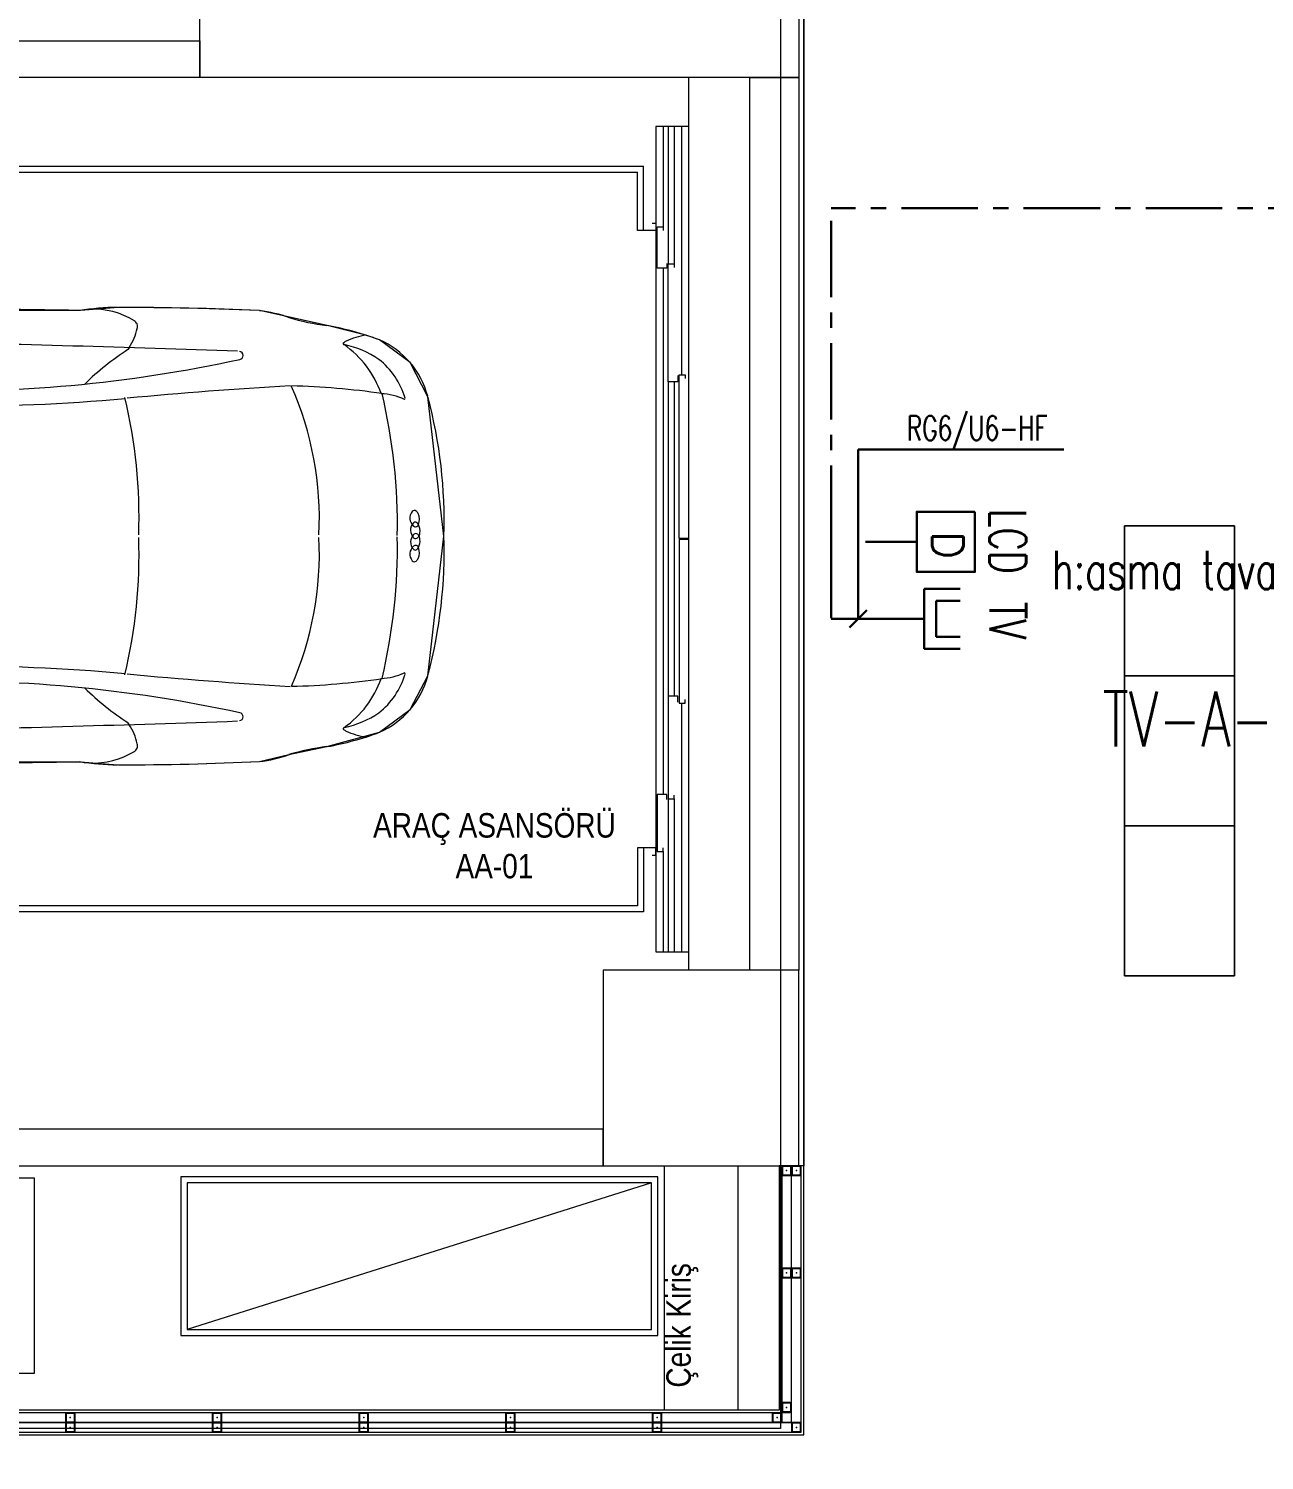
# Model space of a CAD drawing. Extents: x -2598 to 23780, y 0 to 8114.
# Drawn here: x 13537 to 14043, y 1824 to 2410 of the extents above; entities that cross this region are included whole.
import ezdxf
from ezdxf.xclip import XClip

# ---------------------------------------------------------------- set-up
doc = ezdxf.new("R2010")
doc.units = 0
doc.header["$LTSCALE"] = 25
doc.header["$MEASUREMENT"] = 0
doc.header["$XCLIPFRAME"] = 0
for name, pattern in [('CENTER', [2, 1.25, -0.25, 0.25, -0.25]), ('DOT2', [0.125, 0, -0.125]), ('HIDDEN', [0.375, 0.25, -0.125])]:
    doc.linetypes.add(name, pattern=pattern)
doc.layers.get('0').update_dxf_attribs({"color": 9, "lineweight": 9})
for name, color, linetype, lineweight in [('00', 9, 'Continuous', 9), ('01', 9, 'Continuous', 9), ('04', 9, 'Continuous', 9), ('05', 9, 'Continuous', 9), ('05V', 9, 'Continuous', 9), ('06B', 9, 'Continuous', 9), ('06C', 9, 'Continuous', 9), ('06D', 9, 'Continuous', 9), ('10', 9, 'Continuous', 9), ('11', 9, 'Continuous', 9), ('14', 9, 'Continuous', 9), ('20', 9, 'DOT2', 9), ('21', 9, 'Continuous', 9), ('33', 9, 'BATTING', 9), ('35', 9, 'Continuous', 9), ('40', 9, 'Continuous', 9), ('40B', 9, 'Continuous', 9), ('E-DATA LCD EKRAN', 7, 'Continuous', 30), ('E-DATA PRİZİ (RJ45)', 7, 'Continuous', 30), ('E-KABLO', 7, 'Continuous', 30), ('E-YAZI', 7, 'Continuous', 30)]:
    doc.layers.add(name, color=color, linetype=linetype, lineweight=lineweight)
doc.styles.add('E-YAZI', font='txttw.shx')
doc.styles.add('MuuM_TEXT-STANDART', font='ARIALN.TTF')
doc.linetypes.add('BATTING', pattern='A,0.0001,-0.1,[134,ltypeshp.shx,S=0.1,R=0,X=-0.1,Y=0],-0.2,[134,ltypeshp.shx,S=0.1,R=180,X=0.1,Y=0],-0.1', length=0.4001)

# ---------------------------------------------------------------- blocks, each defined once
blk = doc.blocks.new('Group-321-1')
at = {"lineweight": 0}
for p, q in [((384783.0404, 69371.037), (384783.0455, 69371.0295)), ((384784.4115, 69370.3332), (384784.4025, 69370.333))]:
    blk.add_line(p, q, dxfattribs=at)
blk.add_lwpolyline([(384783.7337, 69368.6844), (384784.4562, 69370.087), (384784.5363, 69370.2162), (384784.6671, 69370.4777), (384784.7897, 69370.7386), (384784.8195, 69370.8587), (384784.8615, 69371.012), (384784.9078, 69371.2302), (384784.8821, 69371.3838), (384784.7923, 69371.511), (384784.3139, 69371.8312), (384783.7777, 69372.0326), (384783.6197, 69372.0318), (384783.48, 69371.9631), (384783.4374, 69371.9222), (384783.3299, 69371.7988), (384783.1493, 69371.5806), (384783.0089, 69371.3289), (384782.8745, 69371.074), (384782.8143, 69370.9298), (384782.099, 69369.5315)], dxfattribs=at)
for centre, radius, start, end in [((384783.7002, 69371.6914), 0.3498, 77.58661, 129.02756), ((384783.3657, 69370.1215), 1.955, 60.96601, 77.834), ((384784.32, 69371.0452), 1.2443, 132.46554, 142.72442), ((384783.6803, 69371.6404), 0.3125, 79.03531, 114.67967), ((384783.7203, 69371.8273), 0.2984, 161.30494, 177.7436), ((384783.7432, 69371.5713), 0.4025, 118.72004, 140.78477), ((384783.8912, 69371.7489), 0.2436, 127.28492, 150.48206), ((384783.7369, 69371.9408), 0.00701, 14.30738, 65.78767), ((384783.5084, 69371.8411), 0.0862, 181.34596, 189.63974), ((384783.624, 69371.4545), 0.4181, 82.50821, 117.47814), ((384786.16, 69370.0997), 3.0479, 144.45126, 151.44152), ((384783.1339, 69369.6371), 2.3005, 61.70075, 76.26458), ((384782.5383, 69372.3373), 0.9575, 316.21857, 325.7418), ((384783.4275, 69371.8281), 0.00442, 198.85042, 328.86273), ((384784.1759, 69371.7659), 0.0116, 115.48588, 202.83845), ((384784.1827, 69371.7527), 0.0264, 86.25131, 116.60003), ((384784.1802, 69371.7174), 0.0619, 44.04057, 86.06863), ((384783.4781, 69370.0639), 1.955, 47.82213, 64.69011), ((384784.2048, 69371.7798), 0.0437, 204.93665, 291.60104), ((384784.219, 69371.7483), 0.0101, 111.92831, 196.76289), ((384784.245, 69371.7546), 0.0368, 193.51549, 249.2754), ((384784.2267, 69371.7313), 0.0287, 93.47089, 113.70035), ((384784.2157, 69371.751), 0.0129, 292.51497, 43.91301), ((384784.2218, 69371.692), 0.0681, 58.34095, 87.30825), ((384784.2513, 69371.7608), 0.045, 244.61072, 282.68217), ((384784.2665, 69371.7271), 0.0153, 157.39591, 204.46469), ((384784.264, 69371.7268), 0.0131, 105.23805, 152.09254), ((384784.2938, 69371.739), 0.045, 202.97395, 241.04541), ((384784.2396, 69371.7211), 0.0339, 22.28966, 58.16625), ((384784.2575, 69371.7317), 0.0153, 281.19144, 328.26022), ((384784.2684, 69371.7064), 0.0339, 67.48988, 103.36647), ((384784.2588, 69371.7295), 0.0131, 333.56358, 20.41807), ((384784.2551, 69371.6749), 0.0681, 38.34788, 67.31518), ((384784.3065, 69371.7044), 0.0129, 81.74311, 193.14115), ((384784.2842, 69371.7018), 0.0287, 11.95578, 32.18524), ((384784.2999, 69371.6559), 0.0619, 39.58749, 81.61555), ((384783.6081, 69371.2726), 0.5525, 133.02369, 146.12278), ((384783.2195, 69369.5931), 2.3005, 49.39154, 63.95538), ((384784.2924, 69371.7303), 0.0368, 236.38072, 292.14064), ((384784.3363, 69371.7123), 0.0437, 194.05509, 280.71948), ((384784.3025, 69371.7054), 0.0101, 288.89324, 13.72781), ((384784.3419, 69371.6807), 0.0116, 282.81768, 10.17024), ((384784.3272, 69371.6786), 0.0264, 9.05609, 39.40481), ((384793.5272, 69365.622), 11.9668, 150.13727, 152.89723), ((384800.1056, 69364.1963), 18.1799, 156.13496, 158.24111), ((384783.405, 69370.2154), 1.343, 60.01739, 86.68797), ((384784.5586, 69371.2508), 0.3498, 356.62857, 48.06952), ((384865.0479, 69325.7189), 93.6961, 150.803073, 151.627747), ((384783.2749, 69371.4236), 0.0159, 339.0039, 150.39832), ((384784.4941, 69371.4395), 0.2436, 335.17406, 358.37121), ((384784.7399, 69371.4259), 0.00701, 59.86846, 111.34875), ((384784.5288, 69371.2049), 0.3125, 10.97646, 46.62082), ((384777.8715, 69372.8535), 5.6052, 330.89441, 345.16435), ((384783.5314, 69370.1506), 1.343, 38.96815, 65.63874), ((384781.8315, 69372.3216), 3.0479, 334.21461, 341.20486), ((384784.4106, 69371.0507), 0.4181, 8.17799, 43.14791), ((384784.436, 69371.2157), 0.4025, 344.87136, 6.93609), ((384783.6723, 69371.3777), 1.2443, 342.93171, 353.19059), ((384784.6574, 69371.3463), 0.2984, 307.91253, 324.35119), ((384783.1168, 69370.8333), 0.3186, 120.97289, 155.47556), ((384782.9706, 69371.0742), 0.0369, 91.80001, 120.34392), ((384782.963, 69371.0791), 0.0326, 45.48642, 78.55436), ((384782.8486, 69370.9332), 0.2179, 28.76175, 50.98475), ((384784.8286, 69371.1089), 0.00442, 156.7934, 286.8057), ((384784.7921, 69371.1821), 0.0862, 296.01639, 304.31017), ((384783.7734, 69370.6126), 1.0105, 153.06948, 161.91859), ((384784.1506, 69371.1377), 1.1104, 185.59299, 197.27063), ((384768.9056, 69380.2116), 18.1799, 327.41502, 329.52117), ((384785.7608, 69370.6832), 0.9575, 159.91432, 169.43756), ((384822.9409, 69349.5203), 45.4809, 151.91783, 153.89663), ((384776.6075, 69373.5829), 7.1236, 326.0794, 338.11644), ((384782.7341, 69368.9325), 2.0531, 60.68217, 76.50321), ((384784.272, 69370.9318), 0.5525, 339.53334, 352.63243), ((384788.9005, 69367.1922), 5.6052, 140.49177, 154.76171), ((384699.7855, 69410.5499), 93.6961, 334.028379, 334.853054), ((384773.8988, 69375.6976), 11.9668, 332.7589, 335.51885), ((384784.589, 69370.7491), 0.0159, 335.25781, 146.65222), ((384782.8801, 69368.8575), 2.0531, 49.15292, 64.97396), ((384790.2301, 69366.5903), 7.1236, 147.53968, 159.57673), ((384783.8462, 69371.294), 1.1104, 288.38549, 300.06314), ((384784.4389, 69370.1168), 0.2179, 74.67138, 96.89437), ((384784.4908, 69370.2948), 0.0326, 47.10176, 80.1697), ((384784.4824, 69370.2982), 0.0369, 5.3122, 33.85612), ((384784.2014, 69370.2765), 0.3186, 330.18057, 4.68324), ((384783.6393, 69370.6814), 1.0105, 323.73754, 332.58665), ((384743.6698, 69390.211), 45.4809, 331.7595, 333.7383)]:
    blk.add_arc(centre, radius, start, end, dxfattribs=at)
blk = doc.blocks.new('Group-41-1')
for p, q in [((384804.5645, 69162.035), (384804.5645, 69161.585)), ((384805.1779, 69162.035), (384804.5645, 69162.035)), ((384805.1779, 69161.585), (384805.1779, 69162.035)), ((384804.5645, 69161.585), (384805.1779, 69161.585))]:
    blk.add_line(p, q)
at = {"flags": 128}
blk.add_lwpolyline([(384804.5645, 69162.035), (384805.1779, 69162.035), (384805.1779, 69161.585), (384804.5645, 69161.585)], close=True, dxfattribs=at)
blk = doc.blocks.new('Group-42-1')
at = {"layer": '05', "color": 7}
for p in [(-1.2267, 0), (-0.6133, 0), (0, 0)]:
    blk.add_blockref('Group-41-1', p, dxfattribs=at)
blk = doc.blocks.new('p-kolon_80x80')
blk.add_lwpolyline([(-40, -40), (40, -40), (40, 40), (-40, 40)], close=True)
blk = doc.blocks.new('p-arac asansoru')
for p, q in [((33.7, -134.5), (33.7, 488.5)), ((36.2, -132), (36.2, 486)), ((336.2, 486), (336.2, -132)), ((338.7, 488.5), (338.7, -134.5)), ((59.9, -134.5), (33.7, -134.5)), ((59.9, -132), (36.2, -132)), ((59.9, -134.5), (59.9, -132)), ((312.4, -134.5), (312.4, -132)), ((312.4, -132), (336.2, -132)), ((312.4, -134.5), (338.7, -134.5)), ((17.4, -139.5), (17.4, -153)), ((354.9, -139.5), (17.4, -139.5)), ((354.9, -153), (354.9, -139.5)), ((58.4, -142.5), (17.4, -142.5)), ((79.9, -144.5), (17.4, -144.5)), ((296.9, -142.5), (81.7, -142.5)), ((250.5, -144.5), (121.9, -144.5)), ((354.9, -144.5), (298.7, -144.5)), ((354.9, -142.5), (313.9, -142.5)), ((79.9, -147), (17.4, -147)), ((119.05, -150), (17.4, -150)), ((250.5, -147), (121.9, -147)), ((354.9, -150), (253.35, -150)), ((354.9, -147), (298.7, -147))]:
    blk.add_line(p, q)
for points in [[(56.9, -138), (56.9, -139.5), (59.9, -139.5), (59.9, -134.5)], [(315.4, -138), (315.4, -139.5), (312.4, -139.5), (312.4, -134.5)], [(79.7, -144), (81.7, -144), (81.7, -140), (58.4, -140), (58.4, -142.5), (59.9, -142.5)], [(298.9, -144), (296.9, -144), (296.9, -140), (313.9, -140), (313.9, -142.5), (312.4, -142.5)], [(119.4, -148.5), (121.9, -148.5), (121.9, -144.5), (79.9, -144.5), (79.9, -147), (81.4, -147)], [(253, -148.5), (250.5, -148.5), (250.5, -144.5), (298.7, -144.5), (298.7, -147), (297.2, -147)], [(184.55, -153), (186.05, -153), (186.05, -149), (119.05, -149), (119.05, -151.5), (120.55, -151.5)], [(187.85, -153), (186.35, -153), (186.35, -149), (253.35, -149), (253.35, -151.5), (251.85, -151.5)]]:
    blk.add_lwpolyline(points)
blk = doc.blocks.new('Prf-40x40')
for points in [[(1.5, -2), (-1.5, -2, -0.414214), (-2, -1.5), (-2, 1.5, -0.414214), (-1.5, 2), (1.5, 2, -0.414214), (2, 1.5), (2, -1.5, -0.414214)], [(1.5, -1.7), (-1.5, -1.7, -0.414214), (-1.7, -1.5), (-1.7, 1.5, -0.414214), (-1.5, 1.7), (1.5, 1.7, -0.414214), (1.7, 1.5), (1.7, -1.5, -0.414214)]]:
    blk.add_lwpolyline(points, format="xyb", close=True)
blk.add_point((0, 0))
blk = doc.blocks.new('p-2. kat planı')
at = {"layer": '00'}
blk.add_lwpolyline([(13102.5, 2390), (13102.5, 2405), (13607.5, 2405), (13607.5, 2390), (13102.5, 2390)], dxfattribs=at)
for points in [[(13832.5, 2390), (13852.5, 2390), (13852.5, 2025), (13832.5, 2025)], [(13152.5, 1945), (13772.5, 1945), (13772.5, 1960), (13152.5, 1960)]]:
    blk.add_lwpolyline(points, close=True, dxfattribs=at)
at = {"layer": '01'}
blk.add_lwpolyline([(13112.5, 2515), (13647.5, 2515), (13647.5, 2430), (13852.5, 2430), (13852.5, 2390), (13607.5, 2390), (13607.5, 2475), (13102.5, 2475), (13102.5, 2390), (13052.5, 2390), (13052.5, 2515), (13052.5, 2825), (13852.5, 2825), (13852.5, 2785), (13102.5, 2785), (13102.5, 2515)], close=True, dxfattribs=at)
at = {"layer": '06D'}
for points in [[(13807.5, 2025), (13807.5, 2390)], [(13797.5, 1845), (13797.5, 1945)], [(13827.5, 1945), (13827.5, 1845)], [(13074.5, 1840), (13843.61, 1840), (13849.5, 1840), (13849.5, 1846.13), (13849.5, 1943)]]:
    blk.add_lwpolyline(points, dxfattribs=at)
at = {"layer": '11'}
for points in [[(13071.5, 1836), (13853.5, 1836), (13853.5, 1945)], [(13072.5, 1835), (13854.5, 1835), (13854.5, 1945), (13844.5, 1945), (13844.5, 1845), (13072.5, 1845)], [(13845.5, 1944), (13845.5, 1844), (13072.5, 1844)]]:
    blk.add_lwpolyline(points, dxfattribs=at)
at = {"layer": '14'}
blk.add_lwpolyline([(13854.5, 2480), (13854.5, 1945), (13852.5, 1945)], dxfattribs=at)
at = {"layer": '20', "linetype": 'HIDDEN'}
blk.add_lwpolyline([(16671.49, 2158.03, 0.152192), (13054.42, 1065.28, 0.152192)], format="xyb", dxfattribs=at)
at = {"layer": '33', "ltscale": 0.4}
for points in [[(13849.5, 1845), (13849.5, 1846.13), (13849.5, 1943)], [(13849.5, 1840), (13071.97, 1840)]]:
    blk.add_lwpolyline(points, dxfattribs=at)
at = {"layer": '40'}
blk.add_lwpolyline([(13054.42, 704.15, -0.030791), (13682.75, 1104.54), (13576.46, 1296.45, -0.024013), (14116.78, 1562.65), (14175.16, 1426.96), (14212.09, 1442.78), (14154.09, 1578.71, -0.023167), (14698.59, 1781.77), (14742.74, 1640.76), (14781.91, 1653.34), (14736.69, 1793.87, -0.023228), (15300.09, 1942.43), (15330.55, 1797.88), (15369.84, 1806.22), (15339.16, 1950.68, -0.024001), (15933.76, 2044.81), (15957.63, 1826.73, -0.029535), (16671.45, 1862.43), (16671.45, 2206.09), (16650.5, 2206.09, 0.149972), (13055.87, 1124.03), (13054.42, 1124.03)], format="xyb", close=True, dxfattribs=at)
at = {"layer": '40B'}
blk.add_lwpolyline([(13052.5, 1837.5), (13052.5, 1065.5), (13054.42, 1065.5, -0.152186), (16671.45, 2158.21), (16671.45, 2226.09), (16672.5, 2226.09), (16672.5, 2372.5), (15945, 2372.5), (15945, 2365), (14187.5, 2363), (14187.5, 2825), (13845, 2825), (13845, 1845), (13845, 1837.5)], format="xyb", close=True, dxfattribs=at)
at = {"layer": '01'}
blk.add_blockref('p-kolon_80x80', (13812.5, 1985), dxfattribs=at)
at = {"layer": '05V'}
ref = blk.add_blockref('p-arac asansoru', (13654.5, 2015.1), dxfattribs=dict(at, rotation=90))
XClip(ref).set_block_clipping_path([(9.8999999638, -152.9999999553), (374.9000042902, 537.0000000447)])
at = {"layer": '10', "xscale": -1}
for p in [(13847.5, 1943), (13851.5, 1943), (13847.5, 1901.13), (13851.5, 1901.13), (13847.5, 1846.13), (13554.5, 1842), (13554.5, 1838), (13614.5, 1842), (13614.5, 1838), (13674.5, 1842), (13674.5, 1838), (13734.5, 1842), (13734.5, 1838), (13794.5, 1842), (13794.5, 1838), (13843.61, 1842), (13851.5, 1838)]:
    blk.add_blockref('Prf-40x40', p, dxfattribs=at)
at = {"layer": '21', "insert": (13727.98, 2075.78), "char_height": 10, "attachment_point": 5, "style": 'MuuM_TEXT-STANDART'}
blk.add_mtext_dynamic_manual_height_columns('ARAÇ ASANSÖRÜ\\PAA-01', width=388.5584, gutter_width=156.51, heights=[0], dxfattribs=at)
at = {"layer": '21', "insert": (13804.83, 1854.25), "char_height": 10, "attachment_point": 4, "rotation": 90, "style": 'MuuM_TEXT-STANDART'}
blk.add_mtext_dynamic_manual_height_columns('Çelik Kiriş', width=388.5584, gutter_width=156.51, heights=[0], dxfattribs=at)
blk = doc.blocks.new('E-LCD+TV')
at = {"layer": 'E-DATA PRİZİ (RJ45)', "color": 1}
for p, q in [((38.5, 77.5), (38.5, 48)), ((48.3, 77.5), (48.3, 57.8)), ((77.8, 77.5), (77.8, 57.8)), ((87.6, 77.5), (87.6, 48)), ((38.5, 48), (87.6, 48)), ((48.3, 57.8), (77.8, 57.8)), ((63, 48), (63, 0)), ((0, 0), (0, 42))]:
    blk.add_line(p, q, dxfattribs=at)
blk.add_lwpolyline([(-24.6, 89.6), (24.6, 89.6), (24.6, 42), (-24.6, 42)], close=True, dxfattribs=at)
at = {"layer": 'E-DATA PRİZİ (RJ45)', "color": 1, "style": 'E-YAZI'}
blk.add_text('D', height=25.6, dxfattribs=at).set_placement((-8.8, 54.6))
at = {"layer": 'E-YAZI', "color": 1, "style": 'E-YAZI', "width": 0.7}
for s, p in [('LCD', (-27, 101.6)), ('TV', (49, 101.6))]:
    blk.add_text(s, height=30, dxfattribs=at).set_placement(p)

msp = doc.modelspace()

# ---------------------------------------------------------------- linework, layer by layer
at = {"layer": '06B'}
for points in [[(13055.87, 1124.03, -0.149972), (16650.5, 2206.09)], [(13033.61, 1157.26, -0.075525), (14783.96, 1979.92, -0.075525)]]:
    msp.add_lwpolyline(points, format="xyb", dxfattribs=at)
at = {"layer": '06C'}
msp.add_lwpolyline([(13124.69, 1100.45), (13117.7, 1111.05, -0.146397), (16605.5, 2161.14), (16605.5, 2148.44, 0.146396), (13124.69, 1100.45, 3.321415)], format="xyb", dxfattribs=at)
at = {"layer": '06D'}
msp.add_line((13792.25, 1938), (13602.25, 1878), dxfattribs=at)
for points in [[(13539.75, 1860), (13384.75, 1860), (13384.75, 1940), (13539.75, 1940)], [(13599.75, 1875.5), (13794.75, 1875.5), (13794.75, 1940.5), (13599.75, 1940.5)], [(13602.25, 1878), (13792.25, 1878), (13792.25, 1938), (13602.25, 1938)]]:
    msp.add_lwpolyline(points, close=True, dxfattribs=at)
msp.add_lwpolyline([(15949.84, 1897.89, 0.099521), (13648.07, 1167.17, 0.099521)], format="xyb", dxfattribs=at)
at = {"layer": '20', "linetype": 'HIDDEN'}
for points in [[(13074.5, 1250.48, -0.146575), (16650.5, 2301.36, -0.146575)], [(13074.5, 1209.1, -0.147553), (16652.5, 2266.71)]]:
    msp.add_lwpolyline(points, format="xyb", dxfattribs=at)
at = {"layer": '35'}
msp.add_lwpolyline([(16650.5, 2363), (16650.5, 2272.98, 0.147272), (13074.5, 1216.59), (13074.5, 1835), (13854.5, 1835), (13854.5, 2483.5), (13840.44, 2489.8), (13837.5, 2489.8), (13837.5, 2570.2), (13840.5, 2570.2), (13854.5, 2576.5), (13854.5, 2580), (13854.5, 2657), (13835.5, 2657), (13835.5, 2763), (13854.5, 2763), (13854.5, 2803), (14182.5, 2803), (14182.5, 2363)], format="xyb", close=True, dxfattribs=at)
msp.add_lwpolyline([(16670.8, 1862.43, 0.158669), (13096.04, 734.16, 0.158669)], format="xyb", dxfattribs=at)
at = {"layer": 'E-KABLO', "color": 6, "linetype": 'CENTER'}
for p, q in [((14575.7, 2336.56), (13865.7, 2336.56)), ((13865.7, 2200.12), (13865.7, 2336.56)), ((13865.7, 2200.12), (13865.7, 2168.61)), ((13865.7, 2168.61), (13879.72, 2168.61))]:
    msp.add_line(p, q, dxfattribs=at)
at = {"layer": 'E-KABLO'}
for p, q in [((13960.91, 2237.9), (13876.78, 2237.9)), ((13876.78, 2237.9), (13876.78, 2168.61)), ((13880.32, 2172.14), (13873.25, 2165.07))]:
    msp.add_line(p, q, dxfattribs=at)

# ---------------------------------------------------------------- block references
msp.add_blockref('p-2. kat planı', (0, 0))
at = {"layer": '04', "xscale": 99.99999999999999, "yscale": 99.99999999999999, "zscale": 99.99999999999999, "rotation": 297.1763778173342}
msp.add_blockref('Group-321-1', (-23731943.71, 31064370), dxfattribs=at)
at = {"layer": '05', "color": 7, "xscale": -100, "yscale": 100, "zscale": 100, "rotation": 90}
msp.add_blockref('Group-42-1', (6930189.2, 38482540.49), dxfattribs=at)
at = {"layer": 'E-DATA LCD EKRAN', "color": 1, "xscale": 0.5, "yscale": 0.5, "zscale": 0.5, "rotation": 270}
msp.add_blockref('E-LCD+TV', (13879.72, 2200.12), dxfattribs=at)

# ---------------------------------------------------------------- texts
at = {"layer": 'E-KABLO', "color": 3, "linetype": 'Continuous', "style": 'E-YAZI', "width": 0.7}
msp.add_text('RG6/U6-HF', height=10, dxfattribs=at).set_placement((13896.65, 2241.6))
at = {"layer": 'E-KABLO', "color": 30, "linetype": 'Continuous', "style": 'E-YAZI', "width": 0.7}
msp.add_text('TV-A-20', height=22.4, dxfattribs=at).set_placement((13976.76, 2116.47))
at = {"layer": 'E-YAZI', "color": 3, "style": 'E-YAZI', "width": 0.7}
msp.add_text('h:asma tavana monte', height=15.68, dxfattribs=at).set_placement((13955.98, 2180.75))

doc.saveas('drawing.dxf')
